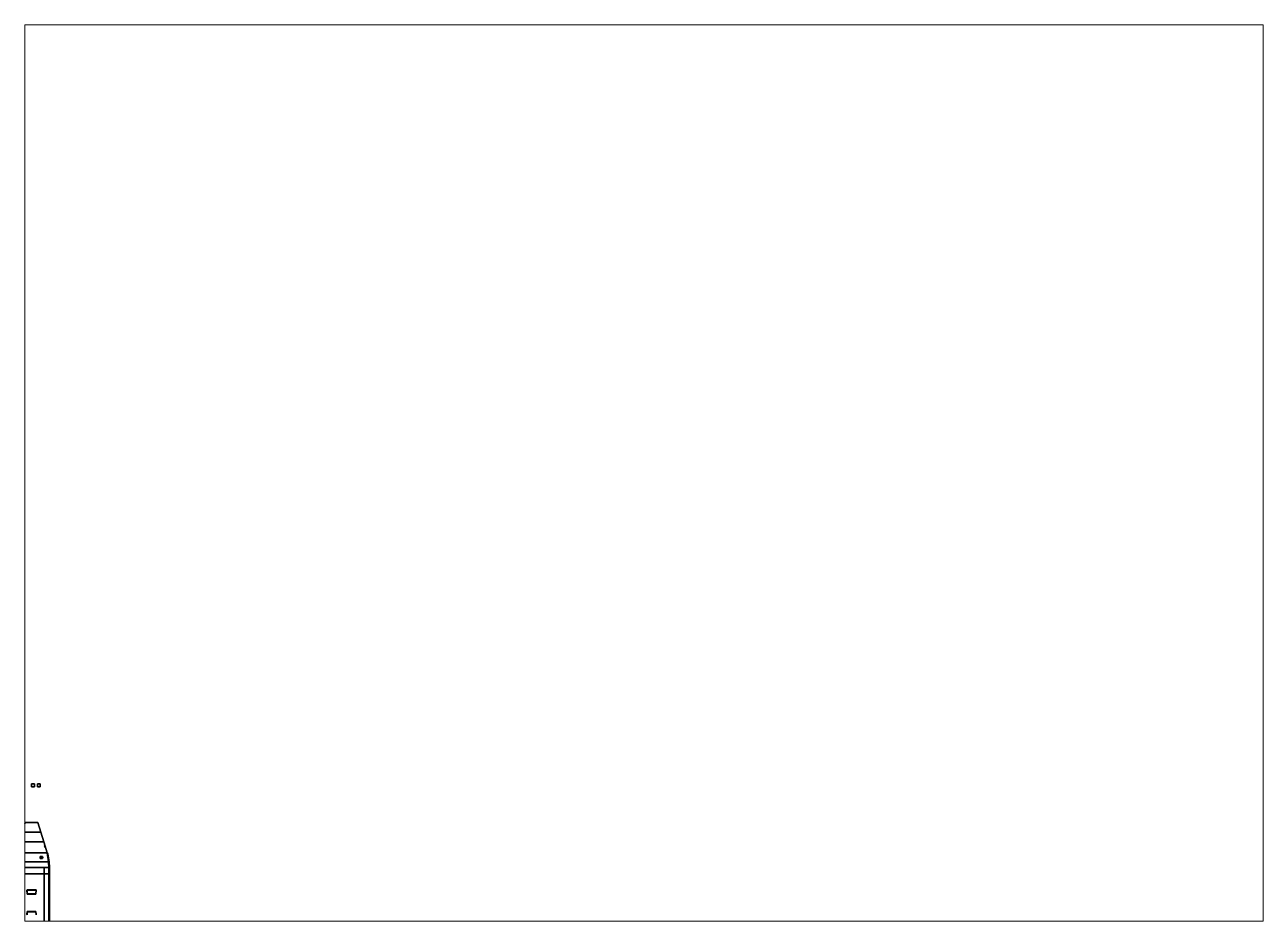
# Paper-space layout 'Layout1' of a CAD drawing. Header units: millimetres. Extents: x 28 to 251, y 20 to 181.
# The model-space entities are those that its viewports show. They can reach past a viewport. Long polylines and large blocks are cut down to what shows.
import ezdxf

# ---------------------------------------------------------------- set-up
doc = ezdxf.new("R2010")
doc.units = ezdxf.units.MM

msp = doc.modelspace()

# ---------------------------------------------------------------- linework, layer by layer
for points in [[(1, 41.86, 16.73), (1, 41.86, 15.73), (0, 41.86, 15.73), (0, 41.86, 16.73)], [(1, 41.86, 15.73), (1, 40.86, 15.73), (0, 40.86, 15.73), (0, 41.86, 15.73)], [(0, 41.86, 15.73), (0, 40.86, 15.73), (0, 40.86, 16.73), (0, 41.86, 16.73)], [(0, 41.86, 16.73), (0, 40.86, 16.73), (1, 40.86, 16.73), (1, 41.86, 16.73)], [(0, 40.86, 16.73), (0, 40.86, 15.73), (1, 40.86, 15.73), (1, 40.86, 16.73)], [(1, 40.86, 16.73), (1, 40.86, 15.73), (1, 41.86, 15.73), (1, 41.86, 16.73)], [(3, 41.86, 17.93), (3, 40.86, 17.93), (2, 40.86, 17.93), (2, 41.86, 17.93)], [(2, 41.86, 17.93), (2, 40.86, 17.93), (3, 40.86, 17.93), (3, 41.86, 17.93)], [(-3.18, 25.26, -1.2), (-2.2, 28.59, 1.75), (2.2, 28.59, 1.75), (3.18, 25.26, -1.2)], [(3.18, 25.26, 1.94), (2.2, 28.59, 2.12), (-2.2, 28.59, 2.12), (-3.18, 25.26, 1.94)], [(-3.18, 25.26, 1.94), (-2.2, 28.59, 2.12), (-2.2, 28.59, 1.75), (-3.18, 25.26, -1.2)], [(2.2, 28.59, 1.75), (-2.2, 28.59, 1.75), (-2.2, 28.59, 2.12), (2.2, 28.59, 2.12)], [(3.18, 25.26, -1.2), (2.2, 28.59, 1.75), (2.2, 28.59, 2.12), (3.18, 25.26, 1.94)], [(-5.37, 18.24, -1.2), (-4.18, 21.93, -1.2), (4.18, 21.93, -1.2), (5.37, 18.24, -1.2)], [(5.37, 18.24, 1.65), (4.18, 21.93, 1.81), (-4.18, 21.93, 1.81), (-5.37, 18.24, 1.65)], [(-5.37, 18.24, 1.65), (-4.18, 21.93, 1.81), (-4.18, 21.93, -1.2), (-5.37, 18.24, -1.2)], [(-4.18, 21.93, -1.2), (-3.18, 25.26, -1.2), (3.18, 25.26, -1.2), (4.18, 21.93, -1.2)], [(4.18, 21.93, 1.81), (3.18, 25.26, 1.94), (-3.18, 25.26, 1.94), (-4.18, 21.93, 1.81)], [(-4.18, 21.93, 1.81), (-3.18, 25.26, 1.94), (-3.18, 25.26, -1.2), (-4.18, 21.93, -1.2)], [(4.18, 21.93, -1.2), (3.18, 25.26, -1.2), (3.18, 25.26, 1.94), (4.18, 21.93, 1.81)], [(5.37, 18.24, -1.2), (4.18, 21.93, -1.2), (4.18, 21.93, 1.81), (5.37, 18.24, 1.65)], [(-5.37, 18.24, -1.2), (5.37, 18.24, -1.2), (5.82, 15.11, -1.2), (-5.82, 15.11, -1.2)], [(5.82, 15.11, 1.59), (5.37, 18.24, 1.65), (-5.37, 18.24, 1.65), (-5.82, 15.11, 1.59)], [(-4.54, 20.64, 2.14), (-4.34, 20.64, 2.14), (-4.39, 20.72, 2.14), (-4.49, 20.72, 2.14)], [(-4.49, 20.55, 2.14), (-4.39, 20.55, 2.14), (-4.34, 20.64, 2.14), (-4.54, 20.64, 2.14)], [(-4.39, 20.72, 1.75), (-4.49, 20.72, 1.75), (-4.49, 20.72, 2.14), (-4.39, 20.72, 2.14)], [(-4.49, 20.55, 1.75), (-4.39, 20.55, 1.75), (-4.39, 20.55, 2.14), (-4.49, 20.55, 2.14)], [(-4.34, 20.64, 1.75), (-4.39, 20.72, 1.75), (-4.39, 20.72, 2.14), (-4.34, 20.64, 2.14)], [(-4.39, 20.55, 1.75), (-4.34, 20.64, 1.75), (-4.34, 20.64, 2.14), (-4.39, 20.55, 2.14)], [(4.39, 20.72, 1.75), (4.34, 20.64, 1.75), (4.34, 20.64, 2.14), (4.39, 20.72, 2.14)], [(4.34, 20.64, 2.14), (4.54, 20.64, 2.14), (4.49, 20.72, 2.14), (4.39, 20.72, 2.14)], [(4.34, 20.64, 1.75), (4.39, 20.55, 1.75), (4.39, 20.55, 2.14), (4.34, 20.64, 2.14)], [(4.39, 20.55, 2.14), (4.49, 20.55, 2.14), (4.54, 20.64, 2.14), (4.34, 20.64, 2.14)], [(4.49, 20.72, 1.75), (4.39, 20.72, 1.75), (4.39, 20.72, 2.14), (4.49, 20.72, 2.14)], [(4.39, 20.55, 1.75), (4.49, 20.55, 1.75), (4.49, 20.55, 2.14), (4.39, 20.55, 2.14)], [(4.53, 20.29, 1.73), (4.48, 20.21, 1.73), (4.48, 20.21, 2.12), (4.53, 20.29, 2.12)], [(4.48, 20.21, 2.12), (4.68, 20.21, 2.12), (4.63, 20.29, 2.12), (4.53, 20.29, 2.12)], [(4.48, 20.21, 1.73), (4.53, 20.12, 1.73), (4.53, 20.12, 2.12), (4.48, 20.21, 2.12)], [(4.53, 20.12, 2.12), (4.63, 20.12, 2.12), (4.68, 20.21, 2.12), (4.48, 20.21, 2.12)], [(4.54, 20.64, 1.75), (4.49, 20.72, 1.75), (4.49, 20.72, 2.14), (4.54, 20.64, 2.14)], [(4.49, 20.55, 1.75), (4.54, 20.64, 1.75), (4.54, 20.64, 2.14), (4.49, 20.55, 2.14)], [(4.63, 20.29, 1.73), (4.53, 20.29, 1.73), (4.53, 20.29, 2.12), (4.63, 20.29, 2.12)], [(4.53, 20.12, 1.73), (4.63, 20.12, 1.73), (4.63, 20.12, 2.12), (4.53, 20.12, 2.12)], [(4.68, 20.21, 1.73), (4.63, 20.29, 1.73), (4.63, 20.29, 2.12), (4.68, 20.21, 2.12)], [(4.63, 20.12, 1.73), (4.68, 20.21, 1.73), (4.68, 20.21, 2.12), (4.63, 20.12, 2.12)], [(5.82, 15.11, -1.2), (5.37, 18.24, -1.2), (5.37, 18.24, 1.65), (5.82, 15.11, 1.59)], [(5.37, 18.24, 0.55), (5.82, 15.11, 0.55), (6.02, 15.11, 0.55), (5.62, 17.85, 0.55)], [(5.62, 17.85, 0.24), (6.02, 15.11, 0.24), (5.82, 15.11, 0.24), (5.37, 18.24, 0.24)], [(5.62, 17.85, 0.55), (5.62, 17.85, 0.24), (5.37, 18.24, 0.24), (5.37, 18.24, 0.55)], [(6.02, 15.11, 0.55), (6.02, 15.11, 0.24), (5.62, 17.85, 0.24), (5.62, 17.85, 0.55)], [(5.82, 15.11, 1.59), (-5.82, 15.11, 1.59), (-5.9, 13.21, 1.59), (5.9, 13.21, 1.59)], [(-5.9, 13.21, -1.2), (-5.82, 15.11, -1.2), (5.82, 15.11, -1.2), (5.9, 13.21, -1.2)], [(-5.9, 13.21, -1.2), (5.9, 13.21, -1.2), (5.9, -16.83, -1.2), (-5.9, -16.83, -1.2)], [(5.9, 10.99, 0.59), (5.9, 13.21, 1.59), (-5.9, 13.21, 1.59), (-5.9, 10.99, 0.59)], [(-4.32, -11.66, 1.41), (-4.32, 12.82, 1.41), (-4.32, 10.99, 0.59), (-4.32, -8.8, 0.59)], [(-4.32, -8.8, 0.59), (-4.32, 10.99, 0.59), (-4.32, 12.82, 1.41), (-4.32, -11.66, 1.41)], [(-3.82, 16.62, 1.87), (-3.82, 16.52, 1.97), (-3.82, 16.62, 2.07), (-3.82, 16.72, 1.97)], [(-3.82, 16.62, 1.87), (-3.82, 16.72, 1.97), (-2.92, 16.72, 1.97), (-2.92, 16.62, 1.87)], [(-3.82, 16.72, 1.97), (-3.82, 16.62, 2.07), (-2.92, 16.62, 2.07), (-2.92, 16.72, 1.97)], [(-3.82, 16.52, 1.97), (-3.82, 16.62, 1.87), (-2.92, 16.62, 1.87), (-2.92, 16.52, 1.97)], [(-3.82, 16.62, 2.07), (-3.82, 16.52, 1.97), (-2.92, 16.52, 1.97), (-2.92, 16.62, 2.07)], [(-3.8, 16.78, 2.04), (-3.8, 16.62, 2.14), (-3.8, 16.62, 1.61), (-3.8, 16.82, 1.62)], [(-3.8, 16.82, 1.62), (-3.8, 16.62, 1.61), (-3.8, 16.62, 2.14), (-3.8, 16.78, 2.04)], [(-3.8, 16.46, 2.04), (-3.8, 16.62, 2.14), (-3.8, 16.62, 1.61), (-3.8, 16.42, 1.61)], [(-3.8, 16.42, 1.61), (-3.8, 16.62, 1.61), (-3.8, 16.62, 2.14), (-3.8, 16.46, 2.04)], [(-3.77, 16.77, 1.71), (-3.77, 16.47, 1.71), (-3.77, 16.32, 1.97), (-3.77, 16.92, 1.97)], [(-3.77, 16.77, 1.71), (-3.77, 16.92, 1.97), (-2.97, 16.92, 1.97), (-2.97, 16.77, 1.71)], [(-3.77, 16.92, 1.97), (-3.77, 16.32, 1.97), (-3.77, 16.47, 2.23), (-3.77, 16.77, 2.23)], [(-3.77, 16.92, 1.97), (-3.77, 16.77, 2.23), (-2.97, 16.77, 2.23), (-2.97, 16.92, 1.97)], [(-3.77, 16.47, 1.71), (-3.77, 16.77, 1.71), (-2.97, 16.77, 1.71), (-2.97, 16.47, 1.71)], [(-3.77, 16.77, 2.23), (-3.77, 16.47, 2.23), (-2.97, 16.47, 2.23), (-2.97, 16.77, 2.23)], [(-3.77, 16.32, 1.97), (-3.77, 16.47, 1.71), (-2.97, 16.47, 1.71), (-2.97, 16.32, 1.97)], [(-3.77, 16.47, 2.23), (-3.77, 16.32, 1.97), (-2.97, 16.32, 1.97), (-2.97, 16.47, 2.23)], [(-2.97, 16.92, 1.97), (-2.97, 16.32, 1.97), (-2.97, 16.47, 1.71), (-2.97, 16.77, 1.71)], [(-2.97, 16.77, 2.23), (-2.97, 16.47, 2.23), (-2.97, 16.32, 1.97), (-2.97, 16.92, 1.97)], [(-2.94, 16.78, 2.04), (-2.94, 16.62, 2.14), (-2.94, 16.62, 1.61), (-2.94, 16.82, 1.62)], [(-2.94, 16.82, 1.62), (-2.94, 16.62, 1.61), (-2.94, 16.62, 2.14), (-2.94, 16.78, 2.04)], [(-2.94, 16.46, 2.04), (-2.94, 16.62, 2.14), (-2.94, 16.62, 1.61), (-2.94, 16.42, 1.61)], [(-2.94, 16.42, 1.61), (-2.94, 16.62, 1.61), (-2.94, 16.62, 2.14), (-2.94, 16.46, 2.04)], [(-2.92, 16.72, 1.97), (-2.92, 16.62, 2.07), (-2.92, 16.52, 1.97), (-2.92, 16.62, 1.87)], [(2.92, 16.72, 1.97), (2.92, 16.62, 2.07), (3.82, 16.62, 2.07), (3.82, 16.72, 1.97)], [(2.92, 16.62, 1.87), (2.92, 16.72, 1.97), (3.82, 16.72, 1.97), (3.82, 16.62, 1.87)], [(2.92, 16.62, 1.87), (2.92, 16.52, 1.97), (2.92, 16.62, 2.07), (2.92, 16.72, 1.97)], [(2.92, 16.62, 2.07), (2.92, 16.52, 1.97), (3.82, 16.52, 1.97), (3.82, 16.62, 2.07)], [(2.92, 16.52, 1.97), (2.92, 16.62, 1.87), (3.82, 16.62, 1.87), (3.82, 16.52, 1.97)], [(2.94, 16.82, 1.62), (2.94, 16.62, 1.61), (2.94, 16.62, 2.14), (2.94, 16.78, 2.04)], [(2.94, 16.78, 2.04), (2.94, 16.62, 2.14), (2.94, 16.62, 1.61), (2.94, 16.82, 1.62)], [(2.94, 16.46, 2.04), (2.94, 16.62, 2.14), (2.94, 16.62, 1.61), (2.94, 16.42, 1.61)], [(2.94, 16.42, 1.61), (2.94, 16.62, 1.61), (2.94, 16.62, 2.14), (2.94, 16.46, 2.04)], [(2.97, 16.92, 1.97), (2.97, 16.77, 2.23), (3.77, 16.77, 2.23), (3.77, 16.92, 1.97)], [(2.97, 16.77, 1.71), (2.97, 16.92, 1.97), (3.77, 16.92, 1.97), (3.77, 16.77, 1.71)], [(2.97, 16.92, 1.97), (2.97, 16.32, 1.97), (2.97, 16.47, 2.23), (2.97, 16.77, 2.23)], [(2.97, 16.77, 1.71), (2.97, 16.47, 1.71), (2.97, 16.32, 1.97), (2.97, 16.92, 1.97)], [(2.97, 16.77, 2.23), (2.97, 16.47, 2.23), (3.77, 16.47, 2.23), (3.77, 16.77, 2.23)], [(2.97, 16.47, 1.71), (2.97, 16.77, 1.71), (3.77, 16.77, 1.71), (3.77, 16.47, 1.71)], [(2.97, 16.47, 2.23), (2.97, 16.32, 1.97), (3.77, 16.32, 1.97), (3.77, 16.47, 2.23)], [(2.97, 16.32, 1.97), (2.97, 16.47, 1.71), (3.77, 16.47, 1.71), (3.77, 16.32, 1.97)], [(3.77, 16.77, 2.23), (3.77, 16.47, 2.23), (3.77, 16.32, 1.97), (3.77, 16.92, 1.97)], [(3.77, 16.92, 1.97), (3.77, 16.32, 1.97), (3.77, 16.47, 1.71), (3.77, 16.77, 1.71)], [(3.8, 16.82, 1.62), (3.8, 16.62, 1.61), (3.8, 16.62, 2.14), (3.8, 16.78, 2.04)], [(3.8, 16.78, 2.04), (3.8, 16.62, 2.14), (3.8, 16.62, 1.61), (3.8, 16.82, 1.62)], [(3.8, 16.46, 2.04), (3.8, 16.62, 2.14), (3.8, 16.62, 1.61), (3.8, 16.42, 1.61)], [(3.8, 16.42, 1.61), (3.8, 16.62, 1.61), (3.8, 16.62, 2.14), (3.8, 16.46, 2.04)], [(3.82, 16.72, 1.97), (3.82, 16.62, 2.07), (3.82, 16.52, 1.97), (3.82, 16.62, 1.87)], [(4.32, -8.8, 0.59), (4.32, 10.99, 0.59), (4.32, 12.82, 1.41), (4.32, -11.66, 1.41)], [(4.32, -11.66, 1.41), (4.32, 12.82, 1.41), (4.32, 10.99, 0.59), (4.32, -8.8, 0.59)], [(5.9, 13.21, -1.2), (5.82, 15.11, -1.2), (5.82, 15.11, 1.59), (5.9, 13.21, 1.59)], [(5.82, 15.11, 0.55), (5.9, 13.21, 0.55), (6.1, 13.21, 0.55), (6.02, 15.11, 0.55)], [(6.02, 15.11, 0.24), (6.1, 13.21, 0.24), (5.9, 13.21, 0.24), (5.82, 15.11, 0.24)], [(5.9, 10.99, -1.2), (5.9, 13.21, -1.2), (5.9, 13.21, 1.59), (5.9, 10.99, 0.59)], [(6.1, 13.21, 0.24), (6.1, -16.83, 0.24), (5.9, -16.83, 0.24), (5.9, 13.21, 0.24)], [(5.9, 13.21, 0.55), (5.9, -16.83, 0.55), (6.1, -16.83, 0.55), (6.1, 13.21, 0.55)], [(6.1, 13.21, 0.55), (6.1, 13.21, 0.24), (6.02, 15.11, 0.24), (6.02, 15.11, 0.55)], [(6.1, -16.83, 0.55), (6.1, -16.83, 0.24), (6.1, 13.21, 0.24), (6.1, 13.21, 0.55)], [(5.9, 10.99, 0.59), (-5.9, 10.99, 0.59), (-5.9, -8.8, 0.59), (5.9, -8.8, 0.59)], [(-3.5, -8.8, 0.59), (-3.5, 10.99, 0.59), (-5.9, 10.99, 0.59), (-5.9, -8.8, 0.59)], [(5.9, -8.8, -1.2), (5.9, 10.99, -1.2), (5.9, 10.99, 0.59), (5.9, -8.8, 0.59)], [(-1.6, 5.45, 2.62), (-1.55, 5.5, 2.59), (-1.55, 5.5, 0.59), (-1.6, 5.45, 0.59)], [(1.6, 5.45, 2.62), (1.55, 5.5, 2.59), (-1.55, 5.5, 2.59), (-1.6, 5.45, 2.62)], [(-1.5, 4.09, 0.59), (-1.5, 4.09, 1.83), (-1.6, 5.45, 2.62), (-1.6, 5.45, 0.59)], [(-1.6, 5.45, 2.62), (-1.5, 4.09, 1.83), (1.5, 4.09, 1.83), (1.6, 5.45, 2.62)], [(-1.55, 5.5, 0.59), (-1.55, 5.5, 2.59), (-1.46, 4.14, 1.8), (-1.46, 4.14, 0.59)], [(1.55, 5.5, 2.59), (1.46, 4.14, 1.8), (-1.46, 4.14, 1.8), (-1.55, 5.5, 2.59)], [(1.55, 5.5, 2.59), (1.55, 5.5, 0.59), (1.46, 4.14, 0.59), (1.46, 4.14, 1.8)], [(1.5, 4.09, 1.83), (1.5, 4.09, 0.59), (1.6, 5.45, 0.59), (1.6, 5.45, 2.62)], [(1.6, 5.45, 0.59), (1.55, 5.5, 0.59), (1.55, 5.5, 2.59), (1.6, 5.45, 2.62)], [(-1.5, 4.09, 1.83), (-1.5, 4.09, 0.59), (1.5, 4.09, 0.59), (1.5, 4.09, 1.83)], [(1.46, 4.14, 1.8), (1.46, 4.14, 0.59), (-1.46, 4.14, 0.59), (-1.46, 4.14, 1.8)], [(-1.5, -1.95, 1.83), (-1.5, -1.95, 0.59), (-1.6, -2.96, 0.59), (-1.6, -2.96, 1.83)], [(-1.6, -2.96, 1.83), (-1.55, -3, 1.83), (-1.46, -2, 1.83), (-1.5, -1.95, 1.83)], [(-1.6, -2.96, 0.59), (-1.55, -3, 0.59), (-1.55, -3, 1.83), (-1.6, -2.96, 1.83)], [(-1.55, -3, 1.83), (-1.55, -3, 0.59), (-1.46, -2, 0.59), (-1.46, -2, 1.83)], [(-1.5, -1.95, 1.83), (-1.46, -2, 1.83), (1.46, -2, 1.83), (1.5, -1.95, 1.83)], [(1.5, -1.95, 1.83), (1.5, -1.95, 0.59), (-1.5, -1.95, 0.59), (-1.5, -1.95, 1.83)], [(-1.46, -2, 1.83), (-1.46, -2, 0.59), (1.46, -2, 0.59), (1.46, -2, 1.83)], [(1.5, -1.95, 1.83), (1.46, -2, 1.83), (1.55, -3, 1.83), (1.6, -2.96, 1.83)], [(1.55, -3, 0.59), (1.55, -3, 1.83), (1.46, -2, 1.83), (1.46, -2, 0.59)], [(1.5, -1.95, 0.59), (1.5, -1.95, 1.83), (1.6, -2.96, 1.83), (1.6, -2.96, 0.59)], [(1.6, -2.96, 1.83), (1.55, -3, 1.83), (1.55, -3, 0.59), (1.6, -2.96, 0.59)]]:
    msp.add_3dface(points)

psp = doc.layouts.get("Layout1")

# ---------------------------------------------------------------- viewports
at = {"layer": '0'}
psp.add_viewport(center=(139.22, 100.81), size=(222.76, 161.29), view_center_point=(210, 148.5), view_height=307.4901, dxfattribs=at)

doc.saveas('drawing.dxf')
